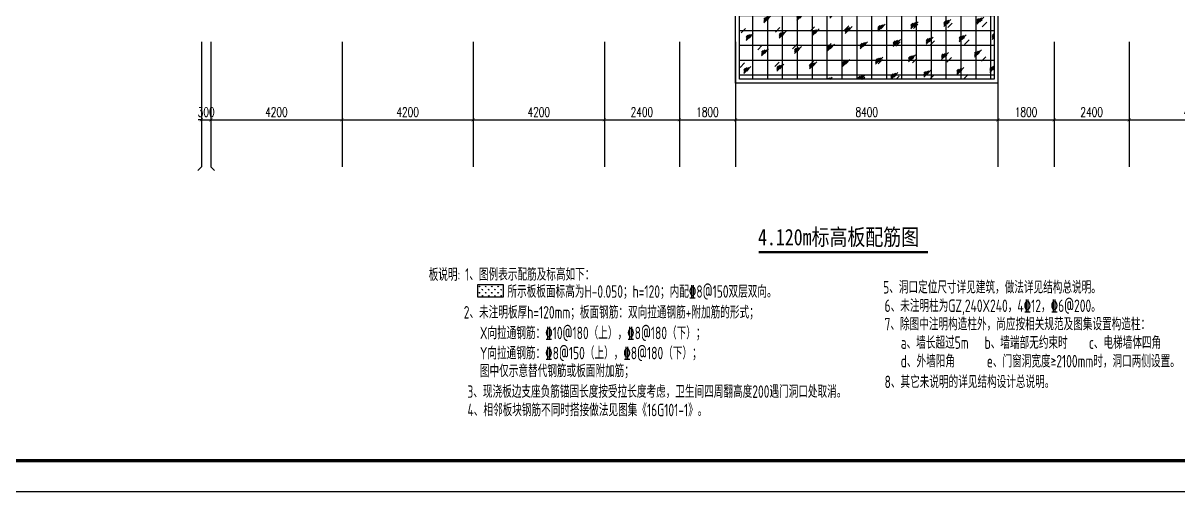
# Model space of a CAD drawing. Extents: x -638872 to -278819, y -139534 to 213996.
# Drawn here: x -526531 to -489560, y -98713 to -83700 of the extents above; entities that cross this region are included whole.
import ezdxf

# ---------------------------------------------------------------- set-up
doc = ezdxf.new("R2010")
doc.units = 0
doc.header["$LTSCALE"] = 1000
doc.header["$MEASUREMENT"] = 0
doc.layers.get('0').update_dxf_attribs({"linetype": 'CONTINUOUS'})
doc.layers.get('Defpoints').update_dxf_attribs({"linetype": 'CONTINUOUS'})
for name, color, linetype in [('0 - 填充', 250, 'CONTINUOUS'), ('AXIS', 171, 'CONTINUOUS'), ('DIM_SYMB', 3, 'CONTINUOUS'), ('ROOF', 150, 'CONTINUOUS'), ('S_WALL', 9, 'CONTINUOUS'), ('TK', 4, 'CONTINUOUS'), ('轴线__尺寸数字', 4, 'CONTINUOUS')]:
    doc.layers.add(name, color=color, linetype=linetype)
doc.layers.add('COLU_HATCH', color=251, linetype='CONTINUOUS', lineweight=0)
doc.styles.add('_TCH_DIM_T3', font='SIMPLEX', dxfattribs={"width": 0.705882, "bigfont": 'GBCBIG'})
doc.styles.add('HT', font='simhei.ttf', dxfattribs={"width": 0.8})
doc.styles.add('TSSD_REIN', font='tssdeng.shx', dxfattribs={"width": 0.7, "bigfont": 'tssdchn.shx'})
doc.dimstyles.new('_TCH_ARCH&&100', dxfattribs={"dimtxt": 297.5, "dimasz": 100, "dimexe": 250, "dimexo": 300, "dimgap": 100, "dimtad": 1, "dimdec": 0, "dimzin": 0, "dimdsep": 46, "dimtxsty": '_TCH_DIM_T3', "dimblk": 'ARCHTICK', "dimcen": 0.09, "dimclrt": 7, "dimazin": 2, "dimtfac": 1, "dimtdec": 0, "dimtix": 1, "dimtmove": 2, "dimatfit": 3, "dimfxl": 0, "dimtolj": 1, "dimtzin": 0, "dimarcsym": 0})

# ---------------------------------------------------------------- blocks, each defined once
blk = doc.blocks.new('GeYuanFrame_84261806', base_point=(18.76, 4.34))
at = {"layer": 'TK'}
blk.add_lwpolyline([(18.76, 424.34), (761.76, 424.34), (761.76, 4.34), (18.76, 4.34), (18.76, 424.34)], dxfattribs=at)
at = {"layer": 'TK', "const_width": 1}
blk.add_lwpolyline([(751.76, 414.34), (43.76, 414.34), (43.76, 14.34), (751.76, 14.34)], close=True, dxfattribs=at)
blk = doc.blocks.new('_ArchTick')
at = {"color": 0, "linetype": 'ByBlock', "const_width": 0.15}
blk.add_lwpolyline([(-0.5, -0.5), (0.5, 0.5)], dxfattribs=at)
blk = doc.blocks.new('*D776')
at = {"layer": 'AXIS', "color": 0, "lineweight": -2}
for p, q in [((-520821, -84599), (-520821, -87049)), ((-520521, -84599), (-520521, -87049)), ((-520821, -86799), (-520921, -86799)), ((-520821, -86799), (-520521, -86799)), ((-520521, -86799), (-520421, -86799))]:
    blk.add_line(p, q, dxfattribs=at)
at = {"layer": 'Defpoints', "color": 0}
for p in [(-520821, -84299), (-520521, -84299), (-520521, -86799)]:
    blk.add_point(p, dxfattribs=at)
at = {"layer": 'AXIS', "color": 0, "lineweight": -2, "xscale": 100, "yscale": 100, "zscale": 100}
blk.add_blockref('_ArchTick', (-520821, -86799), dxfattribs=at)
at = {"layer": 'AXIS', "color": 0, "lineweight": -2, "xscale": 100, "yscale": 100, "zscale": 100, "rotation": 180}
blk.add_blockref('_ArchTick', (-520521, -86799), dxfattribs=at)
at = {"layer": 'AXIS', "color": 7, "insert": (-520671, -86550), "char_height": 297.5, "attachment_point": 5, "style": '_TCH_DIM_T3'}
blk.add_mtext('\\A1;300', dxfattribs=at)
blk = doc.blocks.new('*D777')
at = {"layer": 'AXIS', "color": 0, "lineweight": -2}
for p, q in [((-520521, -84599), (-520521, -87049)), ((-516321, -84599), (-516321, -87049)), ((-520521, -86799), (-516321, -86799))]:
    blk.add_line(p, q, dxfattribs=at)
at = {"layer": 'Defpoints', "color": 0}
for p in [(-520521, -84299), (-516321, -84299), (-516321, -86799)]:
    blk.add_point(p, dxfattribs=at)
at = {"layer": 'AXIS', "color": 0, "lineweight": -2, "xscale": 100, "yscale": 100, "zscale": 100, "rotation": 180}
blk.add_blockref('_ArchTick', (-520521, -86799), dxfattribs=at)
at = {"layer": 'AXIS', "color": 0, "lineweight": -2, "xscale": 100, "yscale": 100, "zscale": 100}
blk.add_blockref('_ArchTick', (-516321, -86799), dxfattribs=at)
at = {"layer": 'AXIS', "color": 7, "insert": (-518421, -86550), "char_height": 297.5, "attachment_point": 5, "style": '_TCH_DIM_T3'}
blk.add_mtext('\\A1;4200', dxfattribs=at)
blk = doc.blocks.new('*D778')
at = {"layer": 'AXIS', "color": 0, "lineweight": -2}
for p, q in [((-516321, -84599), (-516321, -87049)), ((-512121, -84599), (-512121, -87049)), ((-516321, -86799), (-512121, -86799))]:
    blk.add_line(p, q, dxfattribs=at)
at = {"layer": 'Defpoints', "color": 0}
for p in [(-516321, -84299), (-512121, -84299), (-512121, -86799)]:
    blk.add_point(p, dxfattribs=at)
at = {"layer": 'AXIS', "color": 0, "lineweight": -2, "xscale": 100, "yscale": 100, "zscale": 100, "rotation": 180}
blk.add_blockref('_ArchTick', (-516321, -86799), dxfattribs=at)
at = {"layer": 'AXIS', "color": 0, "lineweight": -2, "xscale": 100, "yscale": 100, "zscale": 100}
blk.add_blockref('_ArchTick', (-512121, -86799), dxfattribs=at)
at = {"layer": 'AXIS', "color": 7, "insert": (-514221, -86550), "char_height": 297.5, "attachment_point": 5, "style": '_TCH_DIM_T3'}
blk.add_mtext('\\A1;4200', dxfattribs=at)
blk = doc.blocks.new('*D779')
at = {"layer": 'AXIS', "color": 0, "lineweight": -2}
for p, q in [((-512121, -84599), (-512121, -87049)), ((-507921, -84599), (-507921, -87049)), ((-512121, -86799), (-507921, -86799))]:
    blk.add_line(p, q, dxfattribs=at)
at = {"layer": 'Defpoints', "color": 0}
for p in [(-512121, -84299), (-507921, -84299), (-507921, -86799)]:
    blk.add_point(p, dxfattribs=at)
at = {"layer": 'AXIS', "color": 0, "lineweight": -2, "xscale": 100, "yscale": 100, "zscale": 100, "rotation": 180}
blk.add_blockref('_ArchTick', (-512121, -86799), dxfattribs=at)
at = {"layer": 'AXIS', "color": 0, "lineweight": -2, "xscale": 100, "yscale": 100, "zscale": 100}
blk.add_blockref('_ArchTick', (-507921, -86799), dxfattribs=at)
at = {"layer": 'AXIS', "color": 7, "insert": (-510021, -86550), "char_height": 297.5, "attachment_point": 5, "style": '_TCH_DIM_T3'}
blk.add_mtext('\\A1;4200', dxfattribs=at)
blk = doc.blocks.new('*D780')
at = {"layer": 'AXIS', "color": 0, "lineweight": -2}
for p, q in [((-507921, -84599), (-507921, -87049)), ((-505521, -84599), (-505521, -87049)), ((-507921, -86799), (-505521, -86799))]:
    blk.add_line(p, q, dxfattribs=at)
at = {"layer": 'Defpoints', "color": 0}
for p in [(-507921, -84299), (-505521, -84299), (-505521, -86799)]:
    blk.add_point(p, dxfattribs=at)
at = {"layer": 'AXIS', "color": 0, "lineweight": -2, "xscale": 100, "yscale": 100, "zscale": 100, "rotation": 180}
blk.add_blockref('_ArchTick', (-507921, -86799), dxfattribs=at)
at = {"layer": 'AXIS', "color": 0, "lineweight": -2, "xscale": 100, "yscale": 100, "zscale": 100}
blk.add_blockref('_ArchTick', (-505521, -86799), dxfattribs=at)
at = {"layer": 'AXIS', "color": 7, "insert": (-506721, -86550), "char_height": 297.5, "attachment_point": 5, "style": '_TCH_DIM_T3'}
blk.add_mtext('\\A1;2400', dxfattribs=at)
blk = doc.blocks.new('*D781')
at = {"layer": 'AXIS', "color": 0, "lineweight": -2}
for p, q in [((-505521, -84599), (-505521, -87049)), ((-503721, -84599), (-503721, -87049)), ((-505521, -86799), (-503721, -86799))]:
    blk.add_line(p, q, dxfattribs=at)
at = {"layer": 'Defpoints', "color": 0}
for p in [(-505521, -84299), (-503721, -84299), (-503721, -86799)]:
    blk.add_point(p, dxfattribs=at)
at = {"layer": 'AXIS', "color": 0, "lineweight": -2, "xscale": 100, "yscale": 100, "zscale": 100, "rotation": 180}
blk.add_blockref('_ArchTick', (-505521, -86799), dxfattribs=at)
at = {"layer": 'AXIS', "color": 0, "lineweight": -2, "xscale": 100, "yscale": 100, "zscale": 100}
blk.add_blockref('_ArchTick', (-503721, -86799), dxfattribs=at)
at = {"layer": 'AXIS', "color": 7, "insert": (-504621, -86550), "char_height": 297.5, "attachment_point": 5, "style": '_TCH_DIM_T3'}
blk.add_mtext('\\A1;1800', dxfattribs=at)
blk = doc.blocks.new('*D782')
at = {"layer": 'AXIS', "color": 0, "lineweight": -2}
for p, q in [((-503721, -84599), (-503721, -87049)), ((-495321, -84599), (-495321, -87049)), ((-503721, -86799), (-495321, -86799))]:
    blk.add_line(p, q, dxfattribs=at)
at = {"layer": 'Defpoints', "color": 0}
for p in [(-503721, -84299), (-495321, -84299), (-495321, -86799)]:
    blk.add_point(p, dxfattribs=at)
at = {"layer": 'AXIS', "color": 0, "lineweight": -2, "xscale": 100, "yscale": 100, "zscale": 100, "rotation": 180}
blk.add_blockref('_ArchTick', (-503721, -86799), dxfattribs=at)
at = {"layer": 'AXIS', "color": 0, "lineweight": -2, "xscale": 100, "yscale": 100, "zscale": 100}
blk.add_blockref('_ArchTick', (-495321, -86799), dxfattribs=at)
at = {"layer": 'AXIS', "color": 7, "insert": (-499521, -86550), "char_height": 297.5, "attachment_point": 5, "style": '_TCH_DIM_T3'}
blk.add_mtext('\\A1;8400', dxfattribs=at)
blk = doc.blocks.new('*D783')
at = {"layer": 'AXIS', "color": 0, "lineweight": -2}
for p, q in [((-495321, -84599), (-495321, -87049)), ((-493521, -84599), (-493521, -87049)), ((-495321, -86799), (-493521, -86799))]:
    blk.add_line(p, q, dxfattribs=at)
at = {"layer": 'Defpoints', "color": 0}
for p in [(-495321, -84299), (-493521, -84299), (-493521, -86799)]:
    blk.add_point(p, dxfattribs=at)
at = {"layer": 'AXIS', "color": 0, "lineweight": -2, "xscale": 100, "yscale": 100, "zscale": 100, "rotation": 180}
blk.add_blockref('_ArchTick', (-495321, -86799), dxfattribs=at)
at = {"layer": 'AXIS', "color": 0, "lineweight": -2, "xscale": 100, "yscale": 100, "zscale": 100}
blk.add_blockref('_ArchTick', (-493521, -86799), dxfattribs=at)
at = {"layer": 'AXIS', "color": 7, "insert": (-494421, -86550), "char_height": 297.5, "attachment_point": 5, "style": '_TCH_DIM_T3'}
blk.add_mtext('\\A1;1800', dxfattribs=at)
blk = doc.blocks.new('*D784')
at = {"layer": 'AXIS', "color": 0, "lineweight": -2}
for p, q in [((-493521, -84599), (-493521, -87049)), ((-491121, -84599), (-491121, -87049)), ((-493521, -86799), (-491121, -86799))]:
    blk.add_line(p, q, dxfattribs=at)
at = {"layer": 'Defpoints', "color": 0}
for p in [(-493521, -84299), (-491121, -84299), (-491121, -86799)]:
    blk.add_point(p, dxfattribs=at)
at = {"layer": 'AXIS', "color": 0, "lineweight": -2, "xscale": 100, "yscale": 100, "zscale": 100, "rotation": 180}
blk.add_blockref('_ArchTick', (-493521, -86799), dxfattribs=at)
at = {"layer": 'AXIS', "color": 0, "lineweight": -2, "xscale": 100, "yscale": 100, "zscale": 100}
blk.add_blockref('_ArchTick', (-491121, -86799), dxfattribs=at)
at = {"layer": 'AXIS', "color": 7, "insert": (-492321, -86550), "char_height": 297.5, "attachment_point": 5, "style": '_TCH_DIM_T3'}
blk.add_mtext('\\A1;2400', dxfattribs=at)
blk = doc.blocks.new('*D785')
at = {"layer": 'AXIS', "color": 0, "lineweight": -2}
for p, q in [((-491121, -84599), (-491121, -87049)), ((-486921, -84599), (-486921, -87049)), ((-491121, -86799), (-486921, -86799))]:
    blk.add_line(p, q, dxfattribs=at)
at = {"layer": 'Defpoints', "color": 0}
for p in [(-491121, -84299), (-486921, -84299), (-486921, -86799)]:
    blk.add_point(p, dxfattribs=at)
at = {"layer": 'AXIS', "color": 0, "lineweight": -2, "xscale": 100, "yscale": 100, "zscale": 100, "rotation": 180}
blk.add_blockref('_ArchTick', (-491121, -86799), dxfattribs=at)
at = {"layer": 'AXIS', "color": 0, "lineweight": -2, "xscale": 100, "yscale": 100, "zscale": 100}
blk.add_blockref('_ArchTick', (-486921, -86799), dxfattribs=at)
at = {"layer": 'AXIS', "color": 7, "insert": (-489021, -86550), "char_height": 297.5, "attachment_point": 5, "style": '_TCH_DIM_T3'}
blk.add_mtext('\\A1;4200', dxfattribs=at)

msp = doc.modelspace()

# ---------------------------------------------------------------- hatches: boundary and pattern name
at = {"layer": '0 - 填充'}
h = msp.add_hatch(dxfattribs=at)
h.set_pattern_fill('玻璃1', color=256, scale=100)
h.set_pattern_definition([(45, (-747006.7, -32934.05), (-489.8836, 489.8836), [224, -576]), (45, (-746910.7, -32894.05), (-489.8836, 489.8836), [96, -704]), (45, (-747006.7, -32894.05), (-489.8836, 489.8836), [160, -640]), (45, (-746958.7, -32934.05), (537.4012, -537.4012), [200, -600]), (45, (-747006.7, -32974.05), (-489.8836, 489.8836), [320, -480]), (45, (-747006.7, -32854.05), (-489.8836, 489.8836), [80, -720])])
h.paths.add_polyline_path([(-503600.9, -81838.92), (-495440.9, -81838.92), (-495440.9, -85498.92), (-503600.9, -85498.92)])
h = msp.add_hatch(dxfattribs=at)
h.set_pattern_fill('NET', color=256, scale=150)
h.set_pattern_definition([(0, (-747006.7, -32974.05), (0, 476.25), []), (90, (-747006.7, -32974.05), (-476.25, 3e-14), [])])
h.paths.add_polyline_path([(-503600.9, -81838.92), (-495440.9, -81838.92), (-495440.9, -85498.92), (-503600.9, -85498.92)])
at = {"layer": 'S_WALL'}
h = msp.add_hatch(dxfattribs=at)
h.set_pattern_fill('GRASS', color=256, scale=50, style=0)
h.set_pattern_definition([(90, (-852568.96, -271350), (-99.779547, 99.779548), [26.458066, -173.101015]), (45, (-852568.96, -271350), (-99.779616, 99.779616), [26.458066, -114.651615]), (135, (-852568.96, -271350), (-99.779616, -99.779616), [26.458066, -114.651615])])
h.paths.add_polyline_path([(-511162.09, -92477.24), (-511162.09, -92074.04), (-511977.15, -92074.04), (-511977.15, -92477.24)])

# ---------------------------------------------------------------- linework, layer by layer
at = {"ltscale": 0.001}
msp.add_lwpolyline([(-511977.15, -92074.04), (-511162.09, -92074.04), (-511162.09, -92477.24), (-511977.15, -92477.24)], close=True, dxfattribs=at)
at = {"layer": 'AXIS'}
for p, q in [((-520820.9, -84298.92), (-520820.9, -88298.92)), ((-520520.9, -84298.92), (-520520.9, -88298.92)), ((-516320.9, -84298.92), (-516320.9, -88298.92)), ((-512120.9, -84298.92), (-512120.9, -88298.92)), ((-507920.9, -84298.92), (-507920.9, -88298.92)), ((-505520.9, -84298.92), (-505520.9, -88298.92)), ((-503720.9, -84298.92), (-503720.9, -88298.92)), ((-495320.9, -84298.92), (-495320.9, -88298.92)), ((-493520.9, -84298.92), (-493520.9, -88298.92)), ((-491120.9, -84298.92), (-491120.9, -88298.92)), ((-520938.06, -88416.08), (-520820.9, -88298.92)), ((-520403.75, -88416.08), (-520520.9, -88298.92))]:
    msp.add_line(p, q, dxfattribs=at)
at = {"layer": 'DIM_SYMB', "const_width": 70}
msp.add_lwpolyline([(-502985.89, -91038.34), (-497561.05, -91038.34)], dxfattribs=at)
at = {"layer": 'ROOF'}
for points in [[(-503720.9, -81718.92), (-495320.9, -81718.92), (-495320.9, -85618.92), (-503720.9, -85618.92)], [(-503600.9, -81838.92), (-495440.9, -81838.92), (-495440.9, -85498.92), (-503600.9, -85498.92)]]:
    msp.add_lwpolyline(points, close=True, dxfattribs=at)

# ---------------------------------------------------------------- block references
at = {"layer": 'COLU_HATCH', "xscale": 100, "yscale": 100, "zscale": 100}
msp.add_blockref('GeYuanFrame_84261806', (-533145.38, -98712.58), dxfattribs=at)

# ---------------------------------------------------------------- texts
at = {"layer": 'DIM_SYMB', "color": 7, "style": 'HT', "width": 0.8}
msp.add_text('4.120m标高板配筋图', height=525.7384, dxfattribs=at).set_placement((-503004.06, -90815.64))
at = {"layer": '轴线__尺寸数字', "color": 2, "style": 'TSSD_REIN', "width": 0.7}
for s, p in [('板说明:', (-513545.91, -91955.38)), ('1、图例表示配筋及标高如下：', (-512378.71, -91947.41)), ('5、洞口定位尺寸详见建筑，做法详见结构总说明。', (-498996.38, -92359.97)), ('6、未注明柱为GZ,240X240，4\x8412，\x846@200。', (-498951.47, -92951.26)), ('7、除图中注明构造柱外，尚应按相关规范及图集设置构造柱：', (-498951.47, -93538.63)), ('a、墙长超过5m   b、墙端部无约束时    c、电梯墙体四角 ', (-498434.32, -94132.77)), ('d、外墙阳角      e、门窗洞宽度≥2100mm时，洞口两侧设置。', (-498434.32, -94726.01)), ('8、其它未说明的详见结构设计总说明。', (-498951.47, -95388.56)), ('3、现浇板边支座负筋锚固长度按受拉长度考虑，卫生间四周翻高度200遇门洞口处取消。', (-512306.02, -95700.23)), ('4、相邻板块钢筋不同时搭接做法见图集《16G101-1》。', (-512303.88, -96289.78))]:
    msp.add_text(s, height=400, dxfattribs=at).set_placement(p)
at = {"layer": '轴线__尺寸数字', "color": 3, "style": 'TSSD_REIN', "width": 0.7}
for s, p in [('所示板板面标高为H-0.050；h=120；内配\x848@150双层双向。', (-511024.84, -92496.15)), ('X向拉通钢筋：\x8410@180（上），\x848@180（下）；', (-511905.83, -93823.44)), ('Y向拉通钢筋：\x848@150（上），\x848@180（下）；', (-511905.83, -94466.77))]:
    msp.add_text(s, height=400, dxfattribs=at).set_placement(p)
at = {"layer": '轴线__尺寸数字', "color": 1, "style": 'TSSD_REIN', "width": 0.7}
for s, p in [('2、未注明板厚h=120mm；板面钢筋：双向拉通钢筋+附加筋的形式；', (-512422.99, -93161.05)), ('图中仅示意替代钢筋或板面附加筋；', (-511905.83, -95039.04))]:
    msp.add_text(s, height=400, dxfattribs=at).set_placement(p)

# ---------------------------------------------------------------- dimensions: what is measured, and where the dimension line sits
at = {"layer": 'AXIS'}
for p1, p2, text, picture, middle in [((-520820.9, -84298.92), (-520520.9, -84298.92), '300', '*D776', (-520670.9, -86550.17)), ((-520520.9, -84298.92), (-516320.9, -84298.92), '4200', '*D777', (-518420.9, -86550.17)), ((-516320.9, -84298.92), (-512120.9, -84298.92), '4200', '*D778', (-514220.9, -86550.17)), ((-512120.9, -84298.92), (-507920.9, -84298.92), '4200', '*D779', (-510020.9, -86550.17)), ((-507920.9, -84298.92), (-505520.9, -84298.92), '2400', '*D780', (-506720.9, -86550.17)), ((-505520.9, -84298.92), (-503720.9, -84298.92), '1800', '*D781', (-504620.9, -86550.17)), ((-503720.9, -84298.92), (-495320.9, -84298.92), '8400', '*D782', (-499520.9, -86550.17)), ((-495320.9, -84298.92), (-493520.9, -84298.92), '1800', '*D783', (-494420.9, -86550.17)), ((-493520.9, -84298.92), (-491120.9, -84298.92), '2400', '*D784', (-492320.9, -86550.17)), ((-491120.9, -84298.92), (-486920.9, -84298.92), '4200', '*D785', (-489020.9, -86550.17))]:
    dim = msp.add_aligned_dim(p1=p1, p2=p2, distance=-2500, text=text, dimstyle='_TCH_ARCH&&100', dxfattribs=at)
    dim.commit()
    dim.dimension.update_dxf_attribs({"geometry": picture, "text_midpoint": middle})

doc.saveas('drawing.dxf')
